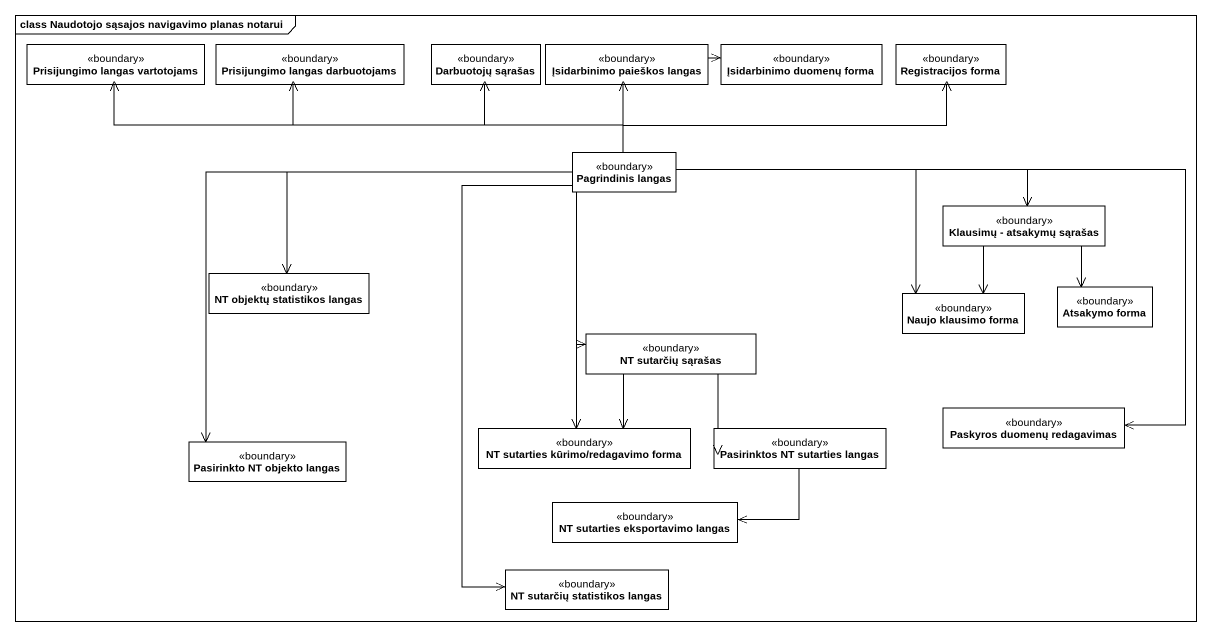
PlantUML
@startuml
mainframe class Naudotojo sąsajos navigavimo planas notarui
hide circle
hide empty members
class "Prisijungimo langas vartotojams" as Prisijungimo_langas <<boundary>>
class "Prisijungimo langas darbuotojams" as Prisijungimo_langas_2 <<boundary>>
class "Darbuotojų sąrašas" as Darbuotojų_sąrašas <<boundary>>
class "Įsidarbinimo paieškos langas" as Įsidarbinimo_paieškos_langas <<boundary>>
class "Įsidarbinimo duomenų forma" as Įsidarbinimo_duomenų_forma <<boundary>>
class "Registracijos forma" as Registracijos_forma <<boundary>>
class "Pagrindinis langas" as Pagrindinis_langas <<boundary>>
class "Klausimų - atsakymų sąrašas" as Klausimų_atsakymų_sąrašas <<boundary>>
class "NT objektų statistikos langas" as NT_objektų_statistikos <<boundary>>
class "Naujo klausimo forma" as Naujo_klausimo_forma <<boundary>>
class "Atsakymo forma" as Atsakymo_forma <<boundary>>
class "NT sutarčių sąrašas" as NT_sutarčių_sąrašas <<boundary>>
class "Pasirinkto NT objekto langas" as Pasirinkto_NT_objekto_langas <<boundary>>
class "NT sutarties kūrimo/redagavimo forma" as NT_sutarties_kūrimo <<boundary>>
class "Pasirinktos NT sutarties langas" as Pasirinktos_NT_sutarties <<boundary>>
class "Paskyros duomenų redagavimas" as Paskyros_duomenų_redagavimas <<boundary>>
class "NT sutarties eksportavimo langas" as NT_sutarties_eksportavimo <<boundary>>
class "NT sutarčių statistikos langas" as NT_sutarčių_statistikos <<boundary>>
Įsidarbinimo_paieškos_langas -right-> Įsidarbinimo_duomenų_forma
Pagrindinis_langas -left-> Prisijungimo_langas
Pagrindinis_langas -left-> Prisijungimo_langas_2
Pagrindinis_langas -up-> Darbuotojų_sąrašas
Pagrindinis_langas -up-> Įsidarbinimo_paieškos_langas
Pagrindinis_langas -right-> Registracijos_forma
Pagrindinis_langas -right-> Klausimų_atsakymų_sąrašas
Pagrindinis_langas -left-> NT_objektų_statistikos
Pagrindinis_langas -right-> Naujo_klausimo_forma
Pagrindinis_langas --> NT_sutarčių_sąrašas
Pagrindinis_langas --> Pasirinkto_NT_objekto_langas
Pagrindinis_langas --> NT_sutarties_kūrimo
Pagrindinis_langas --> Paskyros_duomenų_redagavimas
Pagrindinis_langas --> NT_sutarčių_statistikos
Klausimų_atsakymų_sąrašas --> Naujo_klausimo_forma
Klausimų_atsakymų_sąrašas --> Atsakymo_forma
NT_sutarčių_sąrašas --> NT_sutarties_kūrimo
NT_sutarčių_sąrašas --> Pasirinktos_NT_sutarties
Pasirinktos_NT_sutarties -left-> NT_sutarties_eksportavimo
@enduml
